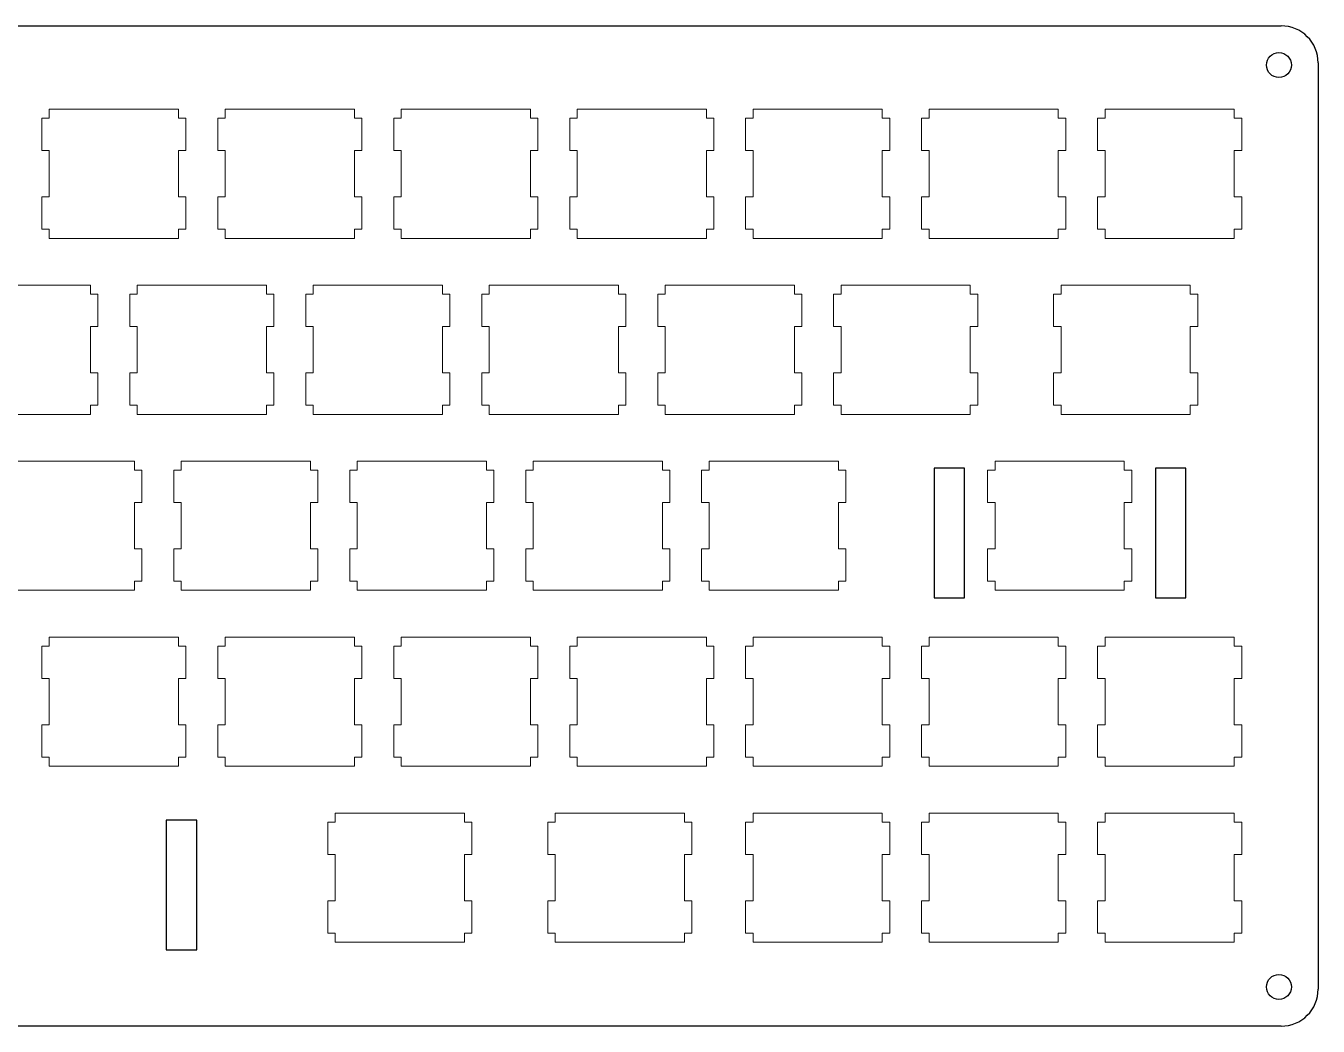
# Model space of a CAD drawing. Header units: millimetres. Extents: x -742 to 1487, y -1115 to 638.
# Drawn here: x 575.2 to 714.7, y 345.2 to 453.2 of the extents above; entities that cross this region are included whole.
import ezdxf

# ---------------------------------------------------------------- set-up
doc = ezdxf.new("R2010")
doc.units = ezdxf.units.MM
doc.layers.add('Layer_1', color=7, linetype='CONTINUOUS')

msp = doc.modelspace()

# ---------------------------------------------------------------- linework, layer by layer
at = {"layer": 'Layer_1', "linetype": 'ByBlock'}
for p, q in [((420.687, 453.218), (710.687, 453.218)), ((710.687, 345.218), (420.687, 345.218))]:
    msp.add_line(p, q, dxfattribs=at)
at = {"layer": 'Layer_1'}
msp.add_line((714.687, 449.218), (714.687, 349.218), dxfattribs=at)
at = {"layer": 'Layer_1', "linetype": 'ByBlock'}
for points in [[(673.212, 405.468), (673.212, 391.468), (676.512, 391.468), (676.512, 405.468)], [(697.112, 405.468), (697.112, 391.468), (700.412, 391.468), (700.412, 405.468)], [(590.312, 367.468), (590.312, 353.468), (593.612, 353.468), (593.612, 367.468)], [(590.312, 367.468), (590.312, 353.468), (593.612, 353.468), (593.612, 367.468)]]:
    msp.add_lwpolyline(points, close=True, dxfattribs=at)
at = {"layer": 'Layer_1'}
for centre in [(710.455, 448.985), (710.455, 349.45)]:
    msp.add_circle(centre, 1.35, dxfattribs=at)
for centre, start, end in [((710.687, 449.218), 0, 90), ((710.687, 349.218), 270, 0)]:
    msp.add_arc(centre, 4, start, end, dxfattribs=at)
at = {"layer": 'Layer_1', "lineweight": 9}
for points in [[(577.687, 444.218), (577.687, 444.218), (591.632, 444.218), (591.632, 444.218)], [(577.687, 443.239), (577.687, 443.239), (577.687, 444.218), (577.687, 444.218)], [(591.632, 443.239), (591.632, 443.239), (591.632, 444.218), (591.632, 444.218)], [(596.687, 444.218), (596.687, 444.218), (610.632, 444.218), (610.632, 444.218)], [(596.687, 443.239), (596.687, 443.239), (596.687, 444.218), (596.687, 444.218)], [(610.632, 443.239), (610.632, 443.239), (610.632, 444.218), (610.632, 444.218)], [(615.687, 444.218), (615.687, 444.218), (629.632, 444.218), (629.632, 444.218)], [(615.687, 443.239), (615.687, 443.239), (615.687, 444.218), (615.687, 444.218)], [(629.632, 443.239), (629.632, 443.239), (629.632, 444.218), (629.632, 444.218)], [(634.687, 444.218), (634.687, 444.218), (648.632, 444.218), (648.632, 444.218)], [(634.687, 443.239), (634.687, 443.239), (634.687, 444.218), (634.687, 444.218)], [(648.632, 443.239), (648.632, 443.239), (648.632, 444.218), (648.632, 444.218)], [(653.687, 444.218), (653.687, 444.218), (667.632, 444.218), (667.632, 444.218)], [(653.687, 443.239), (653.687, 443.239), (653.687, 444.218), (653.687, 444.218)], [(667.632, 443.239), (667.632, 443.239), (667.632, 444.218), (667.632, 444.218)], [(672.687, 444.218), (672.687, 444.218), (686.632, 444.218), (686.632, 444.218)], [(672.687, 443.239), (672.687, 443.239), (672.687, 444.218), (672.687, 444.218)], [(686.632, 443.239), (686.632, 443.239), (686.632, 444.218), (686.632, 444.218)], [(691.687, 444.218), (691.687, 444.218), (705.632, 444.218), (705.632, 444.218)], [(691.687, 443.239), (691.687, 443.239), (691.687, 444.218), (691.687, 444.218)], [(705.632, 443.239), (705.632, 443.239), (705.632, 444.218), (705.632, 444.218)], [(576.876, 439.745), (576.876, 439.745), (576.876, 443.239), (576.876, 443.239)], [(576.876, 443.239), (576.876, 443.239), (577.687, 443.239), (577.687, 443.239)], [(592.443, 443.239), (592.443, 443.239), (591.632, 443.239), (591.632, 443.239)], [(592.443, 443.239), (592.443, 443.239), (592.443, 439.745), (592.443, 439.745)], [(595.876, 439.745), (595.876, 439.745), (595.876, 443.239), (595.876, 443.239)], [(595.876, 443.239), (595.876, 443.239), (596.687, 443.239), (596.687, 443.239)], [(611.443, 443.239), (611.443, 443.239), (610.632, 443.239), (610.632, 443.239)], [(611.443, 443.239), (611.443, 443.239), (611.443, 439.745), (611.443, 439.745)], [(614.876, 439.745), (614.876, 439.745), (614.876, 443.239), (614.876, 443.239)], [(614.876, 443.239), (614.876, 443.239), (615.687, 443.239), (615.687, 443.239)], [(630.443, 443.239), (630.443, 443.239), (629.632, 443.239), (629.632, 443.239)], [(630.443, 443.239), (630.443, 443.239), (630.443, 439.745), (630.443, 439.745)], [(633.876, 439.745), (633.876, 439.745), (633.876, 443.239), (633.876, 443.239)], [(633.876, 443.239), (633.876, 443.239), (634.687, 443.239), (634.687, 443.239)], [(649.443, 443.239), (649.443, 443.239), (648.632, 443.239), (648.632, 443.239)], [(649.443, 443.239), (649.443, 443.239), (649.443, 439.745), (649.443, 439.745)], [(652.876, 439.745), (652.876, 439.745), (652.876, 443.239), (652.876, 443.239)], [(652.876, 443.239), (652.876, 443.239), (653.687, 443.239), (653.687, 443.239)], [(668.443, 443.239), (668.443, 443.239), (667.632, 443.239), (667.632, 443.239)], [(668.443, 443.239), (668.443, 443.239), (668.443, 439.745), (668.443, 439.745)], [(671.876, 439.745), (671.876, 439.745), (671.876, 443.239), (671.876, 443.239)], [(671.876, 443.239), (671.876, 443.239), (672.687, 443.239), (672.687, 443.239)], [(687.443, 443.239), (687.443, 443.239), (686.632, 443.239), (686.632, 443.239)], [(687.443, 443.239), (687.443, 443.239), (687.443, 439.745), (687.443, 439.745)], [(690.876, 439.745), (690.876, 439.745), (690.876, 443.239), (690.876, 443.239)], [(690.876, 443.239), (690.876, 443.239), (691.687, 443.239), (691.687, 443.239)], [(706.443, 443.239), (706.443, 443.239), (705.632, 443.239), (705.632, 443.239)], [(706.443, 443.239), (706.443, 443.239), (706.443, 439.745), (706.443, 439.745)], [(577.687, 439.745), (577.687, 439.745), (576.876, 439.745), (576.876, 439.745)], [(577.687, 434.745), (577.687, 434.745), (577.687, 439.745), (577.687, 439.745)], [(591.632, 439.745), (591.632, 439.745), (591.632, 434.745), (591.632, 434.745)], [(591.632, 439.745), (591.632, 439.745), (592.443, 439.745), (592.443, 439.745)], [(596.687, 439.745), (596.687, 439.745), (595.876, 439.745), (595.876, 439.745)], [(596.687, 434.745), (596.687, 434.745), (596.687, 439.745), (596.687, 439.745)], [(610.632, 439.745), (610.632, 439.745), (610.632, 434.745), (610.632, 434.745)], [(610.632, 439.745), (610.632, 439.745), (611.443, 439.745), (611.443, 439.745)], [(615.687, 439.745), (615.687, 439.745), (614.876, 439.745), (614.876, 439.745)], [(615.687, 434.745), (615.687, 434.745), (615.687, 439.745), (615.687, 439.745)], [(629.632, 439.745), (629.632, 439.745), (629.632, 434.745), (629.632, 434.745)], [(629.632, 439.745), (629.632, 439.745), (630.443, 439.745), (630.443, 439.745)], [(634.687, 439.745), (634.687, 439.745), (633.876, 439.745), (633.876, 439.745)], [(634.687, 434.745), (634.687, 434.745), (634.687, 439.745), (634.687, 439.745)], [(648.632, 439.745), (648.632, 439.745), (648.632, 434.745), (648.632, 434.745)], [(648.632, 439.745), (648.632, 439.745), (649.443, 439.745), (649.443, 439.745)], [(653.687, 439.745), (653.687, 439.745), (652.876, 439.745), (652.876, 439.745)], [(653.687, 434.745), (653.687, 434.745), (653.687, 439.745), (653.687, 439.745)], [(667.632, 439.745), (667.632, 439.745), (667.632, 434.745), (667.632, 434.745)], [(667.632, 439.745), (667.632, 439.745), (668.443, 439.745), (668.443, 439.745)], [(672.687, 439.745), (672.687, 439.745), (671.876, 439.745), (671.876, 439.745)], [(672.687, 434.745), (672.687, 434.745), (672.687, 439.745), (672.687, 439.745)], [(686.632, 439.745), (686.632, 439.745), (686.632, 434.745), (686.632, 434.745)], [(686.632, 439.745), (686.632, 439.745), (687.443, 439.745), (687.443, 439.745)], [(691.687, 439.745), (691.687, 439.745), (690.876, 439.745), (690.876, 439.745)], [(691.687, 434.745), (691.687, 434.745), (691.687, 439.745), (691.687, 439.745)], [(705.632, 439.745), (705.632, 439.745), (705.632, 434.745), (705.632, 434.745)], [(705.632, 439.745), (705.632, 439.745), (706.443, 439.745), (706.443, 439.745)], [(576.876, 431.251), (576.876, 431.251), (576.876, 434.745), (576.876, 434.745)], [(576.876, 434.745), (576.876, 434.745), (577.687, 434.745), (577.687, 434.745)], [(592.443, 434.745), (592.443, 434.745), (591.632, 434.745), (591.632, 434.745)], [(592.443, 434.745), (592.443, 434.745), (592.443, 431.251), (592.443, 431.251)], [(595.876, 431.251), (595.876, 431.251), (595.876, 434.745), (595.876, 434.745)], [(595.876, 434.745), (595.876, 434.745), (596.687, 434.745), (596.687, 434.745)], [(611.443, 434.745), (611.443, 434.745), (610.632, 434.745), (610.632, 434.745)], [(611.443, 434.745), (611.443, 434.745), (611.443, 431.251), (611.443, 431.251)], [(614.876, 431.251), (614.876, 431.251), (614.876, 434.745), (614.876, 434.745)], [(614.876, 434.745), (614.876, 434.745), (615.687, 434.745), (615.687, 434.745)], [(630.443, 434.745), (630.443, 434.745), (629.632, 434.745), (629.632, 434.745)], [(630.443, 434.745), (630.443, 434.745), (630.443, 431.251), (630.443, 431.251)], [(633.876, 431.251), (633.876, 431.251), (633.876, 434.745), (633.876, 434.745)], [(633.876, 434.745), (633.876, 434.745), (634.687, 434.745), (634.687, 434.745)], [(649.443, 434.745), (649.443, 434.745), (648.632, 434.745), (648.632, 434.745)], [(649.443, 434.745), (649.443, 434.745), (649.443, 431.251), (649.443, 431.251)], [(652.876, 431.251), (652.876, 431.251), (652.876, 434.745), (652.876, 434.745)], [(652.876, 434.745), (652.876, 434.745), (653.687, 434.745), (653.687, 434.745)], [(668.443, 434.745), (668.443, 434.745), (667.632, 434.745), (667.632, 434.745)], [(668.443, 434.745), (668.443, 434.745), (668.443, 431.251), (668.443, 431.251)], [(671.876, 431.251), (671.876, 431.251), (671.876, 434.745), (671.876, 434.745)], [(671.876, 434.745), (671.876, 434.745), (672.687, 434.745), (672.687, 434.745)], [(687.443, 434.745), (687.443, 434.745), (686.632, 434.745), (686.632, 434.745)], [(687.443, 434.745), (687.443, 434.745), (687.443, 431.251), (687.443, 431.251)], [(690.876, 431.251), (690.876, 431.251), (690.876, 434.745), (690.876, 434.745)], [(690.876, 434.745), (690.876, 434.745), (691.687, 434.745), (691.687, 434.745)], [(706.443, 434.745), (706.443, 434.745), (705.632, 434.745), (705.632, 434.745)], [(706.443, 434.745), (706.443, 434.745), (706.443, 431.251), (706.443, 431.251)], [(577.687, 431.251), (577.687, 431.251), (576.876, 431.251), (576.876, 431.251)], [(577.687, 430.272), (577.687, 430.272), (577.687, 431.251), (577.687, 431.251)], [(591.632, 431.251), (591.632, 431.251), (592.443, 431.251), (592.443, 431.251)], [(591.632, 431.251), (591.632, 431.251), (591.632, 430.272), (591.632, 430.272)], [(596.687, 431.251), (596.687, 431.251), (595.876, 431.251), (595.876, 431.251)], [(596.687, 430.272), (596.687, 430.272), (596.687, 431.251), (596.687, 431.251)], [(610.632, 431.251), (610.632, 431.251), (611.443, 431.251), (611.443, 431.251)], [(610.632, 431.251), (610.632, 431.251), (610.632, 430.272), (610.632, 430.272)], [(615.687, 431.251), (615.687, 431.251), (614.876, 431.251), (614.876, 431.251)], [(615.687, 430.272), (615.687, 430.272), (615.687, 431.251), (615.687, 431.251)], [(629.632, 431.251), (629.632, 431.251), (630.443, 431.251), (630.443, 431.251)], [(629.632, 431.251), (629.632, 431.251), (629.632, 430.272), (629.632, 430.272)], [(634.687, 431.251), (634.687, 431.251), (633.876, 431.251), (633.876, 431.251)], [(634.687, 430.272), (634.687, 430.272), (634.687, 431.251), (634.687, 431.251)], [(648.632, 431.251), (648.632, 431.251), (649.443, 431.251), (649.443, 431.251)], [(648.632, 431.251), (648.632, 431.251), (648.632, 430.272), (648.632, 430.272)], [(653.687, 431.251), (653.687, 431.251), (652.876, 431.251), (652.876, 431.251)], [(653.687, 430.272), (653.687, 430.272), (653.687, 431.251), (653.687, 431.251)], [(667.632, 431.251), (667.632, 431.251), (668.443, 431.251), (668.443, 431.251)], [(667.632, 431.251), (667.632, 431.251), (667.632, 430.272), (667.632, 430.272)], [(672.687, 431.251), (672.687, 431.251), (671.876, 431.251), (671.876, 431.251)], [(672.687, 430.272), (672.687, 430.272), (672.687, 431.251), (672.687, 431.251)], [(686.632, 431.251), (686.632, 431.251), (687.443, 431.251), (687.443, 431.251)], [(686.632, 431.251), (686.632, 431.251), (686.632, 430.272), (686.632, 430.272)], [(691.687, 431.251), (691.687, 431.251), (690.876, 431.251), (690.876, 431.251)], [(691.687, 430.272), (691.687, 430.272), (691.687, 431.251), (691.687, 431.251)], [(705.632, 431.251), (705.632, 431.251), (706.443, 431.251), (706.443, 431.251)], [(705.632, 431.251), (705.632, 431.251), (705.632, 430.272), (705.632, 430.272)], [(591.632, 430.272), (591.632, 430.272), (577.687, 430.272), (577.687, 430.272)], [(610.632, 430.272), (610.632, 430.272), (596.687, 430.272), (596.687, 430.272)], [(629.632, 430.272), (629.632, 430.272), (615.687, 430.272), (615.687, 430.272)], [(648.632, 430.272), (648.632, 430.272), (634.687, 430.272), (634.687, 430.272)], [(667.632, 430.272), (667.632, 430.272), (653.687, 430.272), (653.687, 430.272)], [(686.632, 430.272), (686.632, 430.272), (672.687, 430.272), (672.687, 430.272)], [(705.632, 430.272), (705.632, 430.272), (691.687, 430.272), (691.687, 430.272)], [(568.187, 425.218), (568.187, 425.218), (582.132, 425.218), (582.132, 425.218)], [(582.132, 424.239), (582.132, 424.239), (582.132, 425.218), (582.132, 425.218)], [(582.943, 424.239), (582.943, 424.239), (582.132, 424.239), (582.132, 424.239)], [(582.943, 424.239), (582.943, 424.239), (582.943, 420.745), (582.943, 420.745)], [(586.376, 420.745), (586.376, 420.745), (586.376, 424.239), (586.376, 424.239)], [(586.376, 424.239), (586.376, 424.239), (587.187, 424.239), (587.187, 424.239)], [(587.187, 425.218), (587.187, 425.218), (601.132, 425.218), (601.132, 425.218)], [(587.187, 424.239), (587.187, 424.239), (587.187, 425.218), (587.187, 425.218)], [(601.132, 424.239), (601.132, 424.239), (601.132, 425.218), (601.132, 425.218)], [(601.943, 424.239), (601.943, 424.239), (601.132, 424.239), (601.132, 424.239)], [(601.943, 424.239), (601.943, 424.239), (601.943, 420.745), (601.943, 420.745)], [(605.376, 420.745), (605.376, 420.745), (605.376, 424.239), (605.376, 424.239)], [(605.376, 424.239), (605.376, 424.239), (606.187, 424.239), (606.187, 424.239)], [(606.187, 425.218), (606.187, 425.218), (620.132, 425.218), (620.132, 425.218)], [(606.187, 424.239), (606.187, 424.239), (606.187, 425.218), (606.187, 425.218)], [(620.132, 424.239), (620.132, 424.239), (620.132, 425.218), (620.132, 425.218)], [(620.943, 424.239), (620.943, 424.239), (620.132, 424.239), (620.132, 424.239)], [(620.943, 424.239), (620.943, 424.239), (620.943, 420.745), (620.943, 420.745)], [(624.376, 420.745), (624.376, 420.745), (624.376, 424.239), (624.376, 424.239)], [(624.376, 424.239), (624.376, 424.239), (625.187, 424.239), (625.187, 424.239)], [(625.187, 425.218), (625.187, 425.218), (639.132, 425.218), (639.132, 425.218)], [(625.187, 424.239), (625.187, 424.239), (625.187, 425.218), (625.187, 425.218)], [(639.132, 424.239), (639.132, 424.239), (639.132, 425.218), (639.132, 425.218)], [(639.943, 424.239), (639.943, 424.239), (639.132, 424.239), (639.132, 424.239)], [(639.943, 424.239), (639.943, 424.239), (639.943, 420.745), (639.943, 420.745)], [(643.376, 420.745), (643.376, 420.745), (643.376, 424.239), (643.376, 424.239)], [(643.376, 424.239), (643.376, 424.239), (644.187, 424.239), (644.187, 424.239)], [(644.187, 425.218), (644.187, 425.218), (658.132, 425.218), (658.132, 425.218)], [(644.187, 424.239), (644.187, 424.239), (644.187, 425.218), (644.187, 425.218)], [(658.132, 424.239), (658.132, 424.239), (658.132, 425.218), (658.132, 425.218)], [(658.943, 424.239), (658.943, 424.239), (658.132, 424.239), (658.132, 424.239)], [(658.943, 424.239), (658.943, 424.239), (658.943, 420.745), (658.943, 420.745)], [(662.376, 420.745), (662.376, 420.745), (662.376, 424.239), (662.376, 424.239)], [(662.376, 424.239), (662.376, 424.239), (663.187, 424.239), (663.187, 424.239)], [(663.187, 425.218), (663.187, 425.218), (677.132, 425.218), (677.132, 425.218)], [(663.187, 424.239), (663.187, 424.239), (663.187, 425.218), (663.187, 425.218)], [(677.132, 424.239), (677.132, 424.239), (677.132, 425.218), (677.132, 425.218)], [(677.943, 424.239), (677.943, 424.239), (677.132, 424.239), (677.132, 424.239)], [(677.943, 424.239), (677.943, 424.239), (677.943, 420.745), (677.943, 420.745)], [(686.126, 420.745), (686.126, 420.745), (686.126, 424.239), (686.126, 424.239)], [(686.126, 424.239), (686.126, 424.239), (686.937, 424.239), (686.937, 424.239)], [(686.937, 425.218), (686.937, 425.218), (700.882, 425.218), (700.882, 425.218)], [(686.937, 424.239), (686.937, 424.239), (686.937, 425.218), (686.937, 425.218)], [(700.882, 424.239), (700.882, 424.239), (700.882, 425.218), (700.882, 425.218)], [(701.693, 424.239), (701.693, 424.239), (700.882, 424.239), (700.882, 424.239)], [(701.693, 424.239), (701.693, 424.239), (701.693, 420.745), (701.693, 420.745)], [(582.132, 420.745), (582.132, 420.745), (582.132, 415.745), (582.132, 415.745)], [(582.132, 420.745), (582.132, 420.745), (582.943, 420.745), (582.943, 420.745)], [(587.187, 420.745), (587.187, 420.745), (586.376, 420.745), (586.376, 420.745)], [(587.187, 415.745), (587.187, 415.745), (587.187, 420.745), (587.187, 420.745)], [(601.132, 420.745), (601.132, 420.745), (601.132, 415.745), (601.132, 415.745)], [(601.132, 420.745), (601.132, 420.745), (601.943, 420.745), (601.943, 420.745)], [(606.187, 420.745), (606.187, 420.745), (605.376, 420.745), (605.376, 420.745)], [(606.187, 415.745), (606.187, 415.745), (606.187, 420.745), (606.187, 420.745)], [(620.132, 420.745), (620.132, 420.745), (620.132, 415.745), (620.132, 415.745)], [(620.132, 420.745), (620.132, 420.745), (620.943, 420.745), (620.943, 420.745)], [(625.187, 420.745), (625.187, 420.745), (624.376, 420.745), (624.376, 420.745)], [(625.187, 415.745), (625.187, 415.745), (625.187, 420.745), (625.187, 420.745)], [(639.132, 420.745), (639.132, 420.745), (639.132, 415.745), (639.132, 415.745)], [(639.132, 420.745), (639.132, 420.745), (639.943, 420.745), (639.943, 420.745)], [(644.187, 420.745), (644.187, 420.745), (643.376, 420.745), (643.376, 420.745)], [(644.187, 415.745), (644.187, 415.745), (644.187, 420.745), (644.187, 420.745)], [(658.132, 420.745), (658.132, 420.745), (658.132, 415.745), (658.132, 415.745)], [(658.132, 420.745), (658.132, 420.745), (658.943, 420.745), (658.943, 420.745)], [(663.187, 420.745), (663.187, 420.745), (662.376, 420.745), (662.376, 420.745)], [(663.187, 415.745), (663.187, 415.745), (663.187, 420.745), (663.187, 420.745)], [(677.132, 420.745), (677.132, 420.745), (677.132, 415.745), (677.132, 415.745)], [(677.132, 420.745), (677.132, 420.745), (677.943, 420.745), (677.943, 420.745)], [(686.937, 420.745), (686.937, 420.745), (686.126, 420.745), (686.126, 420.745)], [(686.937, 415.745), (686.937, 415.745), (686.937, 420.745), (686.937, 420.745)], [(700.882, 420.745), (700.882, 420.745), (700.882, 415.745), (700.882, 415.745)], [(700.882, 420.745), (700.882, 420.745), (701.693, 420.745), (701.693, 420.745)], [(582.943, 415.745), (582.943, 415.745), (582.132, 415.745), (582.132, 415.745)], [(582.943, 415.745), (582.943, 415.745), (582.943, 412.251), (582.943, 412.251)], [(586.376, 412.251), (586.376, 412.251), (586.376, 415.745), (586.376, 415.745)], [(586.376, 415.745), (586.376, 415.745), (587.187, 415.745), (587.187, 415.745)], [(601.943, 415.745), (601.943, 415.745), (601.132, 415.745), (601.132, 415.745)], [(601.943, 415.745), (601.943, 415.745), (601.943, 412.251), (601.943, 412.251)], [(605.376, 412.251), (605.376, 412.251), (605.376, 415.745), (605.376, 415.745)], [(605.376, 415.745), (605.376, 415.745), (606.187, 415.745), (606.187, 415.745)], [(620.943, 415.745), (620.943, 415.745), (620.132, 415.745), (620.132, 415.745)], [(620.943, 415.745), (620.943, 415.745), (620.943, 412.251), (620.943, 412.251)], [(624.376, 412.251), (624.376, 412.251), (624.376, 415.745), (624.376, 415.745)], [(624.376, 415.745), (624.376, 415.745), (625.187, 415.745), (625.187, 415.745)], [(639.943, 415.745), (639.943, 415.745), (639.132, 415.745), (639.132, 415.745)], [(639.943, 415.745), (639.943, 415.745), (639.943, 412.251), (639.943, 412.251)], [(643.376, 412.251), (643.376, 412.251), (643.376, 415.745), (643.376, 415.745)], [(643.376, 415.745), (643.376, 415.745), (644.187, 415.745), (644.187, 415.745)], [(658.943, 415.745), (658.943, 415.745), (658.132, 415.745), (658.132, 415.745)], [(658.943, 415.745), (658.943, 415.745), (658.943, 412.251), (658.943, 412.251)], [(662.376, 412.251), (662.376, 412.251), (662.376, 415.745), (662.376, 415.745)], [(662.376, 415.745), (662.376, 415.745), (663.187, 415.745), (663.187, 415.745)], [(677.943, 415.745), (677.943, 415.745), (677.132, 415.745), (677.132, 415.745)], [(677.943, 415.745), (677.943, 415.745), (677.943, 412.251), (677.943, 412.251)], [(686.126, 412.251), (686.126, 412.251), (686.126, 415.745), (686.126, 415.745)], [(686.126, 415.745), (686.126, 415.745), (686.937, 415.745), (686.937, 415.745)], [(701.693, 415.745), (701.693, 415.745), (700.882, 415.745), (700.882, 415.745)], [(701.693, 415.745), (701.693, 415.745), (701.693, 412.251), (701.693, 412.251)], [(582.132, 412.251), (582.132, 412.251), (582.943, 412.251), (582.943, 412.251)], [(582.132, 412.251), (582.132, 412.251), (582.132, 411.272), (582.132, 411.272)], [(587.187, 412.251), (587.187, 412.251), (586.376, 412.251), (586.376, 412.251)], [(587.187, 411.272), (587.187, 411.272), (587.187, 412.251), (587.187, 412.251)], [(601.132, 412.251), (601.132, 412.251), (601.943, 412.251), (601.943, 412.251)], [(601.132, 412.251), (601.132, 412.251), (601.132, 411.272), (601.132, 411.272)], [(606.187, 412.251), (606.187, 412.251), (605.376, 412.251), (605.376, 412.251)], [(606.187, 411.272), (606.187, 411.272), (606.187, 412.251), (606.187, 412.251)], [(620.132, 412.251), (620.132, 412.251), (620.943, 412.251), (620.943, 412.251)], [(620.132, 412.251), (620.132, 412.251), (620.132, 411.272), (620.132, 411.272)], [(625.187, 412.251), (625.187, 412.251), (624.376, 412.251), (624.376, 412.251)], [(625.187, 411.272), (625.187, 411.272), (625.187, 412.251), (625.187, 412.251)], [(639.132, 412.251), (639.132, 412.251), (639.943, 412.251), (639.943, 412.251)], [(639.132, 412.251), (639.132, 412.251), (639.132, 411.272), (639.132, 411.272)], [(644.187, 412.251), (644.187, 412.251), (643.376, 412.251), (643.376, 412.251)], [(644.187, 411.272), (644.187, 411.272), (644.187, 412.251), (644.187, 412.251)], [(658.132, 412.251), (658.132, 412.251), (658.943, 412.251), (658.943, 412.251)], [(658.132, 412.251), (658.132, 412.251), (658.132, 411.272), (658.132, 411.272)], [(663.187, 412.251), (663.187, 412.251), (662.376, 412.251), (662.376, 412.251)], [(663.187, 411.272), (663.187, 411.272), (663.187, 412.251), (663.187, 412.251)], [(677.132, 412.251), (677.132, 412.251), (677.943, 412.251), (677.943, 412.251)], [(677.132, 412.251), (677.132, 412.251), (677.132, 411.272), (677.132, 411.272)], [(686.937, 412.251), (686.937, 412.251), (686.126, 412.251), (686.126, 412.251)], [(686.937, 411.272), (686.937, 411.272), (686.937, 412.251), (686.937, 412.251)], [(700.882, 412.251), (700.882, 412.251), (701.693, 412.251), (701.693, 412.251)], [(700.882, 412.251), (700.882, 412.251), (700.882, 411.272), (700.882, 411.272)], [(582.132, 411.272), (582.132, 411.272), (568.187, 411.272), (568.187, 411.272)], [(601.132, 411.272), (601.132, 411.272), (587.187, 411.272), (587.187, 411.272)], [(620.132, 411.272), (620.132, 411.272), (606.187, 411.272), (606.187, 411.272)], [(639.132, 411.272), (639.132, 411.272), (625.187, 411.272), (625.187, 411.272)], [(658.132, 411.272), (658.132, 411.272), (644.187, 411.272), (644.187, 411.272)], [(677.132, 411.272), (677.132, 411.272), (663.187, 411.272), (663.187, 411.272)], [(700.882, 411.272), (700.882, 411.272), (686.937, 411.272), (686.937, 411.272)], [(572.937, 406.218), (572.937, 406.218), (586.882, 406.218), (586.882, 406.218)], [(586.882, 405.239), (586.882, 405.239), (586.882, 406.218), (586.882, 406.218)], [(591.937, 406.218), (591.937, 406.218), (605.882, 406.218), (605.882, 406.218)], [(591.937, 405.239), (591.937, 405.239), (591.937, 406.218), (591.937, 406.218)], [(605.882, 405.239), (605.882, 405.239), (605.882, 406.218), (605.882, 406.218)], [(610.937, 406.218), (610.937, 406.218), (624.882, 406.218), (624.882, 406.218)], [(610.937, 405.239), (610.937, 405.239), (610.937, 406.218), (610.937, 406.218)], [(624.882, 405.239), (624.882, 405.239), (624.882, 406.218), (624.882, 406.218)], [(629.937, 406.218), (629.937, 406.218), (643.882, 406.218), (643.882, 406.218)], [(629.937, 405.239), (629.937, 405.239), (629.937, 406.218), (629.937, 406.218)], [(643.882, 405.239), (643.882, 405.239), (643.882, 406.218), (643.882, 406.218)], [(648.937, 406.218), (648.937, 406.218), (662.882, 406.218), (662.882, 406.218)], [(648.937, 405.239), (648.937, 405.239), (648.937, 406.218), (648.937, 406.218)], [(662.882, 405.239), (662.882, 405.239), (662.882, 406.218), (662.882, 406.218)], [(679.812, 406.218), (679.812, 406.218), (693.757, 406.218), (693.757, 406.218)], [(679.812, 405.239), (679.812, 405.239), (679.812, 406.218), (679.812, 406.218)], [(693.757, 405.239), (693.757, 405.239), (693.757, 406.218), (693.757, 406.218)], [(587.693, 405.239), (587.693, 405.239), (586.882, 405.239), (586.882, 405.239)], [(587.693, 405.239), (587.693, 405.239), (587.693, 401.745), (587.693, 401.745)], [(591.126, 401.745), (591.126, 401.745), (591.126, 405.239), (591.126, 405.239)], [(591.126, 405.239), (591.126, 405.239), (591.937, 405.239), (591.937, 405.239)], [(606.693, 405.239), (606.693, 405.239), (605.882, 405.239), (605.882, 405.239)], [(606.693, 405.239), (606.693, 405.239), (606.693, 401.745), (606.693, 401.745)], [(610.126, 401.745), (610.126, 401.745), (610.126, 405.239), (610.126, 405.239)], [(610.126, 405.239), (610.126, 405.239), (610.937, 405.239), (610.937, 405.239)], [(625.693, 405.239), (625.693, 405.239), (624.882, 405.239), (624.882, 405.239)], [(625.693, 405.239), (625.693, 405.239), (625.693, 401.745), (625.693, 401.745)], [(629.126, 401.745), (629.126, 401.745), (629.126, 405.239), (629.126, 405.239)], [(629.126, 405.239), (629.126, 405.239), (629.937, 405.239), (629.937, 405.239)], [(644.693, 405.239), (644.693, 405.239), (643.882, 405.239), (643.882, 405.239)], [(644.693, 405.239), (644.693, 405.239), (644.693, 401.745), (644.693, 401.745)], [(648.126, 401.745), (648.126, 401.745), (648.126, 405.239), (648.126, 405.239)], [(648.126, 405.239), (648.126, 405.239), (648.937, 405.239), (648.937, 405.239)], [(663.693, 405.239), (663.693, 405.239), (662.882, 405.239), (662.882, 405.239)], [(663.693, 405.239), (663.693, 405.239), (663.693, 401.745), (663.693, 401.745)], [(679.001, 401.745), (679.001, 401.745), (679.001, 405.239), (679.001, 405.239)], [(679.001, 405.239), (679.001, 405.239), (679.812, 405.239), (679.812, 405.239)], [(694.568, 405.239), (694.568, 405.239), (693.757, 405.239), (693.757, 405.239)], [(694.568, 405.239), (694.568, 405.239), (694.568, 401.745), (694.568, 401.745)], [(586.882, 401.745), (586.882, 401.745), (586.882, 396.745), (586.882, 396.745)], [(586.882, 401.745), (586.882, 401.745), (587.693, 401.745), (587.693, 401.745)], [(591.937, 401.745), (591.937, 401.745), (591.126, 401.745), (591.126, 401.745)], [(591.937, 396.745), (591.937, 396.745), (591.937, 401.745), (591.937, 401.745)], [(605.882, 401.745), (605.882, 401.745), (605.882, 396.745), (605.882, 396.745)], [(605.882, 401.745), (605.882, 401.745), (606.693, 401.745), (606.693, 401.745)], [(610.937, 401.745), (610.937, 401.745), (610.126, 401.745), (610.126, 401.745)], [(610.937, 396.745), (610.937, 396.745), (610.937, 401.745), (610.937, 401.745)], [(624.882, 401.745), (624.882, 401.745), (624.882, 396.745), (624.882, 396.745)], [(624.882, 401.745), (624.882, 401.745), (625.693, 401.745), (625.693, 401.745)], [(629.937, 401.745), (629.937, 401.745), (629.126, 401.745), (629.126, 401.745)], [(629.937, 396.745), (629.937, 396.745), (629.937, 401.745), (629.937, 401.745)], [(643.882, 401.745), (643.882, 401.745), (643.882, 396.745), (643.882, 396.745)], [(643.882, 401.745), (643.882, 401.745), (644.693, 401.745), (644.693, 401.745)], [(648.937, 401.745), (648.937, 401.745), (648.126, 401.745), (648.126, 401.745)], [(648.937, 396.745), (648.937, 396.745), (648.937, 401.745), (648.937, 401.745)], [(662.882, 401.745), (662.882, 401.745), (662.882, 396.745), (662.882, 396.745)], [(662.882, 401.745), (662.882, 401.745), (663.693, 401.745), (663.693, 401.745)], [(679.812, 401.745), (679.812, 401.745), (679.001, 401.745), (679.001, 401.745)], [(679.812, 396.745), (679.812, 396.745), (679.812, 401.745), (679.812, 401.745)], [(693.757, 401.745), (693.757, 401.745), (693.757, 396.745), (693.757, 396.745)], [(693.757, 401.745), (693.757, 401.745), (694.568, 401.745), (694.568, 401.745)], [(587.693, 396.745), (587.693, 396.745), (586.882, 396.745), (586.882, 396.745)], [(587.693, 396.745), (587.693, 396.745), (587.693, 393.251), (587.693, 393.251)], [(591.126, 393.251), (591.126, 393.251), (591.126, 396.745), (591.126, 396.745)], [(591.126, 396.745), (591.126, 396.745), (591.937, 396.745), (591.937, 396.745)], [(606.693, 396.745), (606.693, 396.745), (605.882, 396.745), (605.882, 396.745)], [(606.693, 396.745), (606.693, 396.745), (606.693, 393.251), (606.693, 393.251)], [(610.126, 393.251), (610.126, 393.251), (610.126, 396.745), (610.126, 396.745)], [(610.126, 396.745), (610.126, 396.745), (610.937, 396.745), (610.937, 396.745)], [(625.693, 396.745), (625.693, 396.745), (624.882, 396.745), (624.882, 396.745)], [(625.693, 396.745), (625.693, 396.745), (625.693, 393.251), (625.693, 393.251)], [(629.126, 393.251), (629.126, 393.251), (629.126, 396.745), (629.126, 396.745)], [(629.126, 396.745), (629.126, 396.745), (629.937, 396.745), (629.937, 396.745)], [(644.693, 396.745), (644.693, 396.745), (643.882, 396.745), (643.882, 396.745)], [(644.693, 396.745), (644.693, 396.745), (644.693, 393.251), (644.693, 393.251)], [(648.126, 393.251), (648.126, 393.251), (648.126, 396.745), (648.126, 396.745)], [(648.126, 396.745), (648.126, 396.745), (648.937, 396.745), (648.937, 396.745)], [(663.693, 396.745), (663.693, 396.745), (662.882, 396.745), (662.882, 396.745)], [(663.693, 396.745), (663.693, 396.745), (663.693, 393.251), (663.693, 393.251)], [(679.001, 393.251), (679.001, 393.251), (679.001, 396.745), (679.001, 396.745)], [(679.001, 396.745), (679.001, 396.745), (679.812, 396.745), (679.812, 396.745)], [(694.568, 396.745), (694.568, 396.745), (693.757, 396.745), (693.757, 396.745)], [(694.568, 396.745), (694.568, 396.745), (694.568, 393.251), (694.568, 393.251)], [(586.882, 392.272), (586.882, 392.272), (572.937, 392.272), (572.937, 392.272)], [(586.882, 393.251), (586.882, 393.251), (587.693, 393.251), (587.693, 393.251)], [(586.882, 393.251), (586.882, 393.251), (586.882, 392.272), (586.882, 392.272)], [(591.937, 393.251), (591.937, 393.251), (591.126, 393.251), (591.126, 393.251)], [(591.937, 392.272), (591.937, 392.272), (591.937, 393.251), (591.937, 393.251)], [(605.882, 392.272), (605.882, 392.272), (591.937, 392.272), (591.937, 392.272)], [(605.882, 393.251), (605.882, 393.251), (606.693, 393.251), (606.693, 393.251)], [(605.882, 393.251), (605.882, 393.251), (605.882, 392.272), (605.882, 392.272)], [(610.937, 393.251), (610.937, 393.251), (610.126, 393.251), (610.126, 393.251)], [(610.937, 392.272), (610.937, 392.272), (610.937, 393.251), (610.937, 393.251)], [(624.882, 392.272), (624.882, 392.272), (610.937, 392.272), (610.937, 392.272)], [(624.882, 393.251), (624.882, 393.251), (625.693, 393.251), (625.693, 393.251)], [(624.882, 393.251), (624.882, 393.251), (624.882, 392.272), (624.882, 392.272)], [(629.937, 393.251), (629.937, 393.251), (629.126, 393.251), (629.126, 393.251)], [(629.937, 392.272), (629.937, 392.272), (629.937, 393.251), (629.937, 393.251)], [(643.882, 392.272), (643.882, 392.272), (629.937, 392.272), (629.937, 392.272)], [(643.882, 393.251), (643.882, 393.251), (644.693, 393.251), (644.693, 393.251)], [(643.882, 393.251), (643.882, 393.251), (643.882, 392.272), (643.882, 392.272)], [(648.937, 393.251), (648.937, 393.251), (648.126, 393.251), (648.126, 393.251)], [(648.937, 392.272), (648.937, 392.272), (648.937, 393.251), (648.937, 393.251)], [(662.882, 392.272), (662.882, 392.272), (648.937, 392.272), (648.937, 392.272)], [(662.882, 393.251), (662.882, 393.251), (663.693, 393.251), (663.693, 393.251)], [(662.882, 393.251), (662.882, 393.251), (662.882, 392.272), (662.882, 392.272)], [(679.812, 393.251), (679.812, 393.251), (679.001, 393.251), (679.001, 393.251)], [(679.812, 392.272), (679.812, 392.272), (679.812, 393.251), (679.812, 393.251)], [(693.757, 392.272), (693.757, 392.272), (679.812, 392.272), (679.812, 392.272)], [(693.757, 393.251), (693.757, 393.251), (694.568, 393.251), (694.568, 393.251)], [(693.757, 393.251), (693.757, 393.251), (693.757, 392.272), (693.757, 392.272)], [(577.687, 387.218), (577.687, 387.218), (591.632, 387.218), (591.632, 387.218)], [(577.687, 386.239), (577.687, 386.239), (577.687, 387.218), (577.687, 387.218)], [(591.632, 386.239), (591.632, 386.239), (591.632, 387.218), (591.632, 387.218)], [(596.687, 387.218), (596.687, 387.218), (610.632, 387.218), (610.632, 387.218)], [(596.687, 386.239), (596.687, 386.239), (596.687, 387.218), (596.687, 387.218)], [(610.632, 386.239), (610.632, 386.239), (610.632, 387.218), (610.632, 387.218)], [(615.687, 387.218), (615.687, 387.218), (629.632, 387.218), (629.632, 387.218)], [(615.687, 386.239), (615.687, 386.239), (615.687, 387.218), (615.687, 387.218)], [(629.632, 386.239), (629.632, 386.239), (629.632, 387.218), (629.632, 387.218)], [(634.687, 387.218), (634.687, 387.218), (648.632, 387.218), (648.632, 387.218)], [(634.687, 386.239), (634.687, 386.239), (634.687, 387.218), (634.687, 387.218)], [(648.632, 386.239), (648.632, 386.239), (648.632, 387.218), (648.632, 387.218)], [(653.687, 387.218), (653.687, 387.218), (667.632, 387.218), (667.632, 387.218)], [(653.687, 386.239), (653.687, 386.239), (653.687, 387.218), (653.687, 387.218)], [(667.632, 386.239), (667.632, 386.239), (667.632, 387.218), (667.632, 387.218)], [(672.687, 387.218), (672.687, 387.218), (686.632, 387.218), (686.632, 387.218)], [(672.687, 386.239), (672.687, 386.239), (672.687, 387.218), (672.687, 387.218)], [(686.632, 386.239), (686.632, 386.239), (686.632, 387.218), (686.632, 387.218)], [(691.687, 387.218), (691.687, 387.218), (705.632, 387.218), (705.632, 387.218)], [(691.687, 386.239), (691.687, 386.239), (691.687, 387.218), (691.687, 387.218)], [(705.632, 386.239), (705.632, 386.239), (705.632, 387.218), (705.632, 387.218)], [(576.876, 382.745), (576.876, 382.745), (576.876, 386.239), (576.876, 386.239)], [(576.876, 386.239), (576.876, 386.239), (577.687, 386.239), (577.687, 386.239)], [(592.443, 386.239), (592.443, 386.239), (591.632, 386.239), (591.632, 386.239)], [(592.443, 386.239), (592.443, 386.239), (592.443, 382.745), (592.443, 382.745)], [(595.876, 382.745), (595.876, 382.745), (595.876, 386.239), (595.876, 386.239)], [(595.876, 386.239), (595.876, 386.239), (596.687, 386.239), (596.687, 386.239)], [(611.443, 386.239), (611.443, 386.239), (610.632, 386.239), (610.632, 386.239)], [(611.443, 386.239), (611.443, 386.239), (611.443, 382.745), (611.443, 382.745)], [(614.876, 382.745), (614.876, 382.745), (614.876, 386.239), (614.876, 386.239)], [(614.876, 386.239), (614.876, 386.239), (615.687, 386.239), (615.687, 386.239)], [(630.443, 386.239), (630.443, 386.239), (629.632, 386.239), (629.632, 386.239)], [(630.443, 386.239), (630.443, 386.239), (630.443, 382.745), (630.443, 382.745)], [(633.876, 382.745), (633.876, 382.745), (633.876, 386.239), (633.876, 386.239)], [(633.876, 386.239), (633.876, 386.239), (634.687, 386.239), (634.687, 386.239)], [(649.443, 386.239), (649.443, 386.239), (648.632, 386.239), (648.632, 386.239)], [(649.443, 386.239), (649.443, 386.239), (649.443, 382.745), (649.443, 382.745)], [(652.876, 382.745), (652.876, 382.745), (652.876, 386.239), (652.876, 386.239)], [(652.876, 386.239), (652.876, 386.239), (653.687, 386.239), (653.687, 386.239)], [(668.443, 386.239), (668.443, 386.239), (667.632, 386.239), (667.632, 386.239)], [(668.443, 386.239), (668.443, 386.239), (668.443, 382.745), (668.443, 382.745)], [(671.876, 382.745), (671.876, 382.745), (671.876, 386.239), (671.876, 386.239)], [(671.876, 386.239), (671.876, 386.239), (672.687, 386.239), (672.687, 386.239)], [(687.443, 386.239), (687.443, 386.239), (686.632, 386.239), (686.632, 386.239)], [(687.443, 386.239), (687.443, 386.239), (687.443, 382.745), (687.443, 382.745)], [(690.876, 382.745), (690.876, 382.745), (690.876, 386.239), (690.876, 386.239)], [(690.876, 386.239), (690.876, 386.239), (691.687, 386.239), (691.687, 386.239)], [(706.443, 386.239), (706.443, 386.239), (705.632, 386.239), (705.632, 386.239)], [(706.443, 386.239), (706.443, 386.239), (706.443, 382.745), (706.443, 382.745)], [(577.687, 382.745), (577.687, 382.745), (576.876, 382.745), (576.876, 382.745)], [(577.687, 377.745), (577.687, 377.745), (577.687, 382.745), (577.687, 382.745)], [(591.632, 382.745), (591.632, 382.745), (591.632, 377.745), (591.632, 377.745)], [(591.632, 382.745), (591.632, 382.745), (592.443, 382.745), (592.443, 382.745)], [(596.687, 382.745), (596.687, 382.745), (595.876, 382.745), (595.876, 382.745)], [(596.687, 377.745), (596.687, 377.745), (596.687, 382.745), (596.687, 382.745)], [(610.632, 382.745), (610.632, 382.745), (610.632, 377.745), (610.632, 377.745)], [(610.632, 382.745), (610.632, 382.745), (611.443, 382.745), (611.443, 382.745)], [(615.687, 382.745), (615.687, 382.745), (614.876, 382.745), (614.876, 382.745)], [(615.687, 377.745), (615.687, 377.745), (615.687, 382.745), (615.687, 382.745)], [(629.632, 382.745), (629.632, 382.745), (629.632, 377.745), (629.632, 377.745)], [(629.632, 382.745), (629.632, 382.745), (630.443, 382.745), (630.443, 382.745)], [(634.687, 382.745), (634.687, 382.745), (633.876, 382.745), (633.876, 382.745)], [(634.687, 377.745), (634.687, 377.745), (634.687, 382.745), (634.687, 382.745)], [(648.632, 382.745), (648.632, 382.745), (648.632, 377.745), (648.632, 377.745)], [(648.632, 382.745), (648.632, 382.745), (649.443, 382.745), (649.443, 382.745)], [(653.687, 382.745), (653.687, 382.745), (652.876, 382.745), (652.876, 382.745)], [(653.687, 377.745), (653.687, 377.745), (653.687, 382.745), (653.687, 382.745)], [(667.632, 382.745), (667.632, 382.745), (667.632, 377.745), (667.632, 377.745)], [(667.632, 382.745), (667.632, 382.745), (668.443, 382.745), (668.443, 382.745)], [(672.687, 382.745), (672.687, 382.745), (671.876, 382.745), (671.876, 382.745)], [(672.687, 377.745), (672.687, 377.745), (672.687, 382.745), (672.687, 382.745)], [(686.632, 382.745), (686.632, 382.745), (686.632, 377.745), (686.632, 377.745)], [(686.632, 382.745), (686.632, 382.745), (687.443, 382.745), (687.443, 382.745)], [(691.687, 382.745), (691.687, 382.745), (690.876, 382.745), (690.876, 382.745)], [(691.687, 377.745), (691.687, 377.745), (691.687, 382.745), (691.687, 382.745)], [(705.632, 382.745), (705.632, 382.745), (705.632, 377.745), (705.632, 377.745)], [(705.632, 382.745), (705.632, 382.745), (706.443, 382.745), (706.443, 382.745)], [(576.876, 374.251), (576.876, 374.251), (576.876, 377.745), (576.876, 377.745)], [(576.876, 377.745), (576.876, 377.745), (577.687, 377.745), (577.687, 377.745)], [(592.443, 377.745), (592.443, 377.745), (591.632, 377.745), (591.632, 377.745)], [(592.443, 377.745), (592.443, 377.745), (592.443, 374.251), (592.443, 374.251)], [(595.876, 374.251), (595.876, 374.251), (595.876, 377.745), (595.876, 377.745)], [(595.876, 377.745), (595.876, 377.745), (596.687, 377.745), (596.687, 377.745)], [(611.443, 377.745), (611.443, 377.745), (610.632, 377.745), (610.632, 377.745)], [(611.443, 377.745), (611.443, 377.745), (611.443, 374.251), (611.443, 374.251)], [(614.876, 374.251), (614.876, 374.251), (614.876, 377.745), (614.876, 377.745)], [(614.876, 377.745), (614.876, 377.745), (615.687, 377.745), (615.687, 377.745)], [(630.443, 377.745), (630.443, 377.745), (629.632, 377.745), (629.632, 377.745)], [(630.443, 377.745), (630.443, 377.745), (630.443, 374.251), (630.443, 374.251)], [(633.876, 374.251), (633.876, 374.251), (633.876, 377.745), (633.876, 377.745)], [(633.876, 377.745), (633.876, 377.745), (634.687, 377.745), (634.687, 377.745)], [(649.443, 377.745), (649.443, 377.745), (648.632, 377.745), (648.632, 377.745)], [(649.443, 377.745), (649.443, 377.745), (649.443, 374.251), (649.443, 374.251)], [(652.876, 374.251), (652.876, 374.251), (652.876, 377.745), (652.876, 377.745)], [(652.876, 377.745), (652.876, 377.745), (653.687, 377.745), (653.687, 377.745)], [(668.443, 377.745), (668.443, 377.745), (667.632, 377.745), (667.632, 377.745)], [(668.443, 377.745), (668.443, 377.745), (668.443, 374.251), (668.443, 374.251)], [(671.876, 374.251), (671.876, 374.251), (671.876, 377.745), (671.876, 377.745)], [(671.876, 377.745), (671.876, 377.745), (672.687, 377.745), (672.687, 377.745)], [(687.443, 377.745), (687.443, 377.745), (686.632, 377.745), (686.632, 377.745)], [(687.443, 377.745), (687.443, 377.745), (687.443, 374.251), (687.443, 374.251)], [(690.876, 374.251), (690.876, 374.251), (690.876, 377.745), (690.876, 377.745)], [(690.876, 377.745), (690.876, 377.745), (691.687, 377.745), (691.687, 377.745)], [(706.443, 377.745), (706.443, 377.745), (705.632, 377.745), (705.632, 377.745)], [(706.443, 377.745), (706.443, 377.745), (706.443, 374.251), (706.443, 374.251)], [(577.687, 374.251), (577.687, 374.251), (576.876, 374.251), (576.876, 374.251)], [(577.687, 373.272), (577.687, 373.272), (577.687, 374.251), (577.687, 374.251)], [(591.632, 374.251), (591.632, 374.251), (592.443, 374.251), (592.443, 374.251)], [(591.632, 374.251), (591.632, 374.251), (591.632, 373.272), (591.632, 373.272)], [(596.687, 374.251), (596.687, 374.251), (595.876, 374.251), (595.876, 374.251)], [(596.687, 373.272), (596.687, 373.272), (596.687, 374.251), (596.687, 374.251)], [(610.632, 374.251), (610.632, 374.251), (611.443, 374.251), (611.443, 374.251)], [(610.632, 374.251), (610.632, 374.251), (610.632, 373.272), (610.632, 373.272)], [(615.687, 374.251), (615.687, 374.251), (614.876, 374.251), (614.876, 374.251)], [(615.687, 373.272), (615.687, 373.272), (615.687, 374.251), (615.687, 374.251)], [(629.632, 374.251), (629.632, 374.251), (630.443, 374.251), (630.443, 374.251)], [(629.632, 374.251), (629.632, 374.251), (629.632, 373.272), (629.632, 373.272)], [(634.687, 374.251), (634.687, 374.251), (633.876, 374.251), (633.876, 374.251)], [(634.687, 373.272), (634.687, 373.272), (634.687, 374.251), (634.687, 374.251)], [(648.632, 374.251), (648.632, 374.251), (649.443, 374.251), (649.443, 374.251)], [(648.632, 374.251), (648.632, 374.251), (648.632, 373.272), (648.632, 373.272)], [(653.687, 374.251), (653.687, 374.251), (652.876, 374.251), (652.876, 374.251)], [(653.687, 373.272), (653.687, 373.272), (653.687, 374.251), (653.687, 374.251)], [(667.632, 374.251), (667.632, 374.251), (668.443, 374.251), (668.443, 374.251)], [(667.632, 374.251), (667.632, 374.251), (667.632, 373.272), (667.632, 373.272)], [(672.687, 374.251), (672.687, 374.251), (671.876, 374.251), (671.876, 374.251)], [(672.687, 373.272), (672.687, 373.272), (672.687, 374.251), (672.687, 374.251)], [(686.632, 374.251), (686.632, 374.251), (687.443, 374.251), (687.443, 374.251)], [(686.632, 374.251), (686.632, 374.251), (686.632, 373.272), (686.632, 373.272)], [(691.687, 374.251), (691.687, 374.251), (690.876, 374.251), (690.876, 374.251)], [(691.687, 373.272), (691.687, 373.272), (691.687, 374.251), (691.687, 374.251)], [(705.632, 374.251), (705.632, 374.251), (706.443, 374.251), (706.443, 374.251)], [(705.632, 374.251), (705.632, 374.251), (705.632, 373.272), (705.632, 373.272)], [(591.632, 373.272), (591.632, 373.272), (577.687, 373.272), (577.687, 373.272)], [(610.632, 373.272), (610.632, 373.272), (596.687, 373.272), (596.687, 373.272)], [(629.632, 373.272), (629.632, 373.272), (615.687, 373.272), (615.687, 373.272)], [(648.632, 373.272), (648.632, 373.272), (634.687, 373.272), (634.687, 373.272)], [(667.632, 373.272), (667.632, 373.272), (653.687, 373.272), (653.687, 373.272)], [(686.632, 373.272), (686.632, 373.272), (672.687, 373.272), (672.687, 373.272)], [(705.632, 373.272), (705.632, 373.272), (691.687, 373.272), (691.687, 373.272)], [(607.751, 363.745), (607.751, 363.745), (607.751, 367.239), (607.751, 367.239)], [(607.751, 367.239), (607.751, 367.239), (608.562, 367.239), (608.562, 367.239)], [(608.562, 368.218), (608.562, 368.218), (622.507, 368.218), (622.507, 368.218)], [(608.562, 367.239), (608.562, 367.239), (608.562, 368.218), (608.562, 368.218)], [(622.507, 367.239), (622.507, 367.239), (622.507, 368.218), (622.507, 368.218)], [(623.318, 367.239), (623.318, 367.239), (622.507, 367.239), (622.507, 367.239)], [(623.318, 367.239), (623.318, 367.239), (623.318, 363.745), (623.318, 363.745)], [(631.501, 363.745), (631.501, 363.745), (631.501, 367.239), (631.501, 367.239)], [(631.501, 367.239), (631.501, 367.239), (632.312, 367.239), (632.312, 367.239)], [(632.312, 368.218), (632.312, 368.218), (646.257, 368.218), (646.257, 368.218)], [(632.312, 367.239), (632.312, 367.239), (632.312, 368.218), (632.312, 368.218)], [(646.257, 367.239), (646.257, 367.239), (646.257, 368.218), (646.257, 368.218)], [(647.068, 367.239), (647.068, 367.239), (646.257, 367.239), (646.257, 367.239)], [(647.068, 367.239), (647.068, 367.239), (647.068, 363.745), (647.068, 363.745)], [(652.876, 363.745), (652.876, 363.745), (652.876, 367.239), (652.876, 367.239)], [(652.876, 367.239), (652.876, 367.239), (653.687, 367.239), (653.687, 367.239)], [(653.687, 368.218), (653.687, 368.218), (667.632, 368.218), (667.632, 368.218)], [(653.687, 367.239), (653.687, 367.239), (653.687, 368.218), (653.687, 368.218)], [(667.632, 367.239), (667.632, 367.239), (667.632, 368.218), (667.632, 368.218)], [(668.443, 367.239), (668.443, 367.239), (667.632, 367.239), (667.632, 367.239)], [(668.443, 367.239), (668.443, 367.239), (668.443, 363.745), (668.443, 363.745)], [(671.876, 363.745), (671.876, 363.745), (671.876, 367.239), (671.876, 367.239)], [(671.876, 367.239), (671.876, 367.239), (672.687, 367.239), (672.687, 367.239)], [(672.687, 368.218), (672.687, 368.218), (686.632, 368.218), (686.632, 368.218)], [(672.687, 367.239), (672.687, 367.239), (672.687, 368.218), (672.687, 368.218)], [(686.632, 367.239), (686.632, 367.239), (686.632, 368.218), (686.632, 368.218)], [(687.443, 367.239), (687.443, 367.239), (686.632, 367.239), (686.632, 367.239)], [(687.443, 367.239), (687.443, 367.239), (687.443, 363.745), (687.443, 363.745)], [(690.876, 363.745), (690.876, 363.745), (690.876, 367.239), (690.876, 367.239)], [(690.876, 367.239), (690.876, 367.239), (691.687, 367.239), (691.687, 367.239)], [(691.687, 368.218), (691.687, 368.218), (705.632, 368.218), (705.632, 368.218)], [(691.687, 367.239), (691.687, 367.239), (691.687, 368.218), (691.687, 368.218)], [(705.632, 367.239), (705.632, 367.239), (705.632, 368.218), (705.632, 368.218)], [(706.443, 367.239), (706.443, 367.239), (705.632, 367.239), (705.632, 367.239)], [(706.443, 367.239), (706.443, 367.239), (706.443, 363.745), (706.443, 363.745)], [(608.562, 363.745), (608.562, 363.745), (607.751, 363.745), (607.751, 363.745)], [(608.562, 358.745), (608.562, 358.745), (608.562, 363.745), (608.562, 363.745)], [(622.507, 363.745), (622.507, 363.745), (622.507, 358.745), (622.507, 358.745)], [(622.507, 363.745), (622.507, 363.745), (623.318, 363.745), (623.318, 363.745)], [(632.312, 363.745), (632.312, 363.745), (631.501, 363.745), (631.501, 363.745)], [(632.312, 358.745), (632.312, 358.745), (632.312, 363.745), (632.312, 363.745)], [(646.257, 363.745), (646.257, 363.745), (646.257, 358.745), (646.257, 358.745)], [(646.257, 363.745), (646.257, 363.745), (647.068, 363.745), (647.068, 363.745)], [(653.687, 363.745), (653.687, 363.745), (652.876, 363.745), (652.876, 363.745)], [(653.687, 358.745), (653.687, 358.745), (653.687, 363.745), (653.687, 363.745)], [(667.632, 363.745), (667.632, 363.745), (667.632, 358.745), (667.632, 358.745)], [(667.632, 363.745), (667.632, 363.745), (668.443, 363.745), (668.443, 363.745)], [(672.687, 363.745), (672.687, 363.745), (671.876, 363.745), (671.876, 363.745)], [(672.687, 358.745), (672.687, 358.745), (672.687, 363.745), (672.687, 363.745)], [(686.632, 363.745), (686.632, 363.745), (686.632, 358.745), (686.632, 358.745)], [(686.632, 363.745), (686.632, 363.745), (687.443, 363.745), (687.443, 363.745)], [(691.687, 363.745), (691.687, 363.745), (690.876, 363.745), (690.876, 363.745)], [(691.687, 358.745), (691.687, 358.745), (691.687, 363.745), (691.687, 363.745)], [(705.632, 363.745), (705.632, 363.745), (705.632, 358.745), (705.632, 358.745)], [(705.632, 363.745), (705.632, 363.745), (706.443, 363.745), (706.443, 363.745)], [(607.751, 355.251), (607.751, 355.251), (607.751, 358.745), (607.751, 358.745)], [(607.751, 358.745), (607.751, 358.745), (608.562, 358.745), (608.562, 358.745)], [(623.318, 358.745), (623.318, 358.745), (622.507, 358.745), (622.507, 358.745)], [(623.318, 358.745), (623.318, 358.745), (623.318, 355.251), (623.318, 355.251)], [(631.501, 355.251), (631.501, 355.251), (631.501, 358.745), (631.501, 358.745)], [(631.501, 358.745), (631.501, 358.745), (632.312, 358.745), (632.312, 358.745)], [(647.068, 358.745), (647.068, 358.745), (646.257, 358.745), (646.257, 358.745)], [(647.068, 358.745), (647.068, 358.745), (647.068, 355.251), (647.068, 355.251)], [(652.876, 355.251), (652.876, 355.251), (652.876, 358.745), (652.876, 358.745)], [(652.876, 358.745), (652.876, 358.745), (653.687, 358.745), (653.687, 358.745)], [(668.443, 358.745), (668.443, 358.745), (667.632, 358.745), (667.632, 358.745)], [(668.443, 358.745), (668.443, 358.745), (668.443, 355.251), (668.443, 355.251)], [(671.876, 355.251), (671.876, 355.251), (671.876, 358.745), (671.876, 358.745)], [(671.876, 358.745), (671.876, 358.745), (672.687, 358.745), (672.687, 358.745)], [(687.443, 358.745), (687.443, 358.745), (686.632, 358.745), (686.632, 358.745)], [(687.443, 358.745), (687.443, 358.745), (687.443, 355.251), (687.443, 355.251)], [(690.876, 355.251), (690.876, 355.251), (690.876, 358.745), (690.876, 358.745)], [(690.876, 358.745), (690.876, 358.745), (691.687, 358.745), (691.687, 358.745)], [(706.443, 358.745), (706.443, 358.745), (705.632, 358.745), (705.632, 358.745)], [(706.443, 358.745), (706.443, 358.745), (706.443, 355.251), (706.443, 355.251)], [(608.562, 355.251), (608.562, 355.251), (607.751, 355.251), (607.751, 355.251)], [(608.562, 354.272), (608.562, 354.272), (608.562, 355.251), (608.562, 355.251)], [(622.507, 355.251), (622.507, 355.251), (623.318, 355.251), (623.318, 355.251)], [(622.507, 355.251), (622.507, 355.251), (622.507, 354.272), (622.507, 354.272)], [(632.312, 355.251), (632.312, 355.251), (631.501, 355.251), (631.501, 355.251)], [(632.312, 354.272), (632.312, 354.272), (632.312, 355.251), (632.312, 355.251)], [(646.257, 355.251), (646.257, 355.251), (647.068, 355.251), (647.068, 355.251)], [(646.257, 355.251), (646.257, 355.251), (646.257, 354.272), (646.257, 354.272)], [(653.687, 355.251), (653.687, 355.251), (652.876, 355.251), (652.876, 355.251)], [(653.687, 354.272), (653.687, 354.272), (653.687, 355.251), (653.687, 355.251)], [(667.632, 355.251), (667.632, 355.251), (668.443, 355.251), (668.443, 355.251)], [(667.632, 355.251), (667.632, 355.251), (667.632, 354.272), (667.632, 354.272)], [(672.687, 355.251), (672.687, 355.251), (671.876, 355.251), (671.876, 355.251)], [(672.687, 354.272), (672.687, 354.272), (672.687, 355.251), (672.687, 355.251)], [(686.632, 355.251), (686.632, 355.251), (687.443, 355.251), (687.443, 355.251)], [(686.632, 355.251), (686.632, 355.251), (686.632, 354.272), (686.632, 354.272)], [(691.687, 355.251), (691.687, 355.251), (690.876, 355.251), (690.876, 355.251)], [(691.687, 354.272), (691.687, 354.272), (691.687, 355.251), (691.687, 355.251)], [(705.632, 355.251), (705.632, 355.251), (706.443, 355.251), (706.443, 355.251)], [(705.632, 355.251), (705.632, 355.251), (705.632, 354.272), (705.632, 354.272)], [(622.507, 354.272), (622.507, 354.272), (608.562, 354.272), (608.562, 354.272)], [(646.257, 354.272), (646.257, 354.272), (632.312, 354.272), (632.312, 354.272)], [(667.632, 354.272), (667.632, 354.272), (653.687, 354.272), (653.687, 354.272)], [(686.632, 354.272), (686.632, 354.272), (672.687, 354.272), (672.687, 354.272)], [(705.632, 354.272), (705.632, 354.272), (691.687, 354.272), (691.687, 354.272)]]:
    msp.add_open_spline(points, degree=3, dxfattribs=at)

doc.saveas('drawing.dxf')
